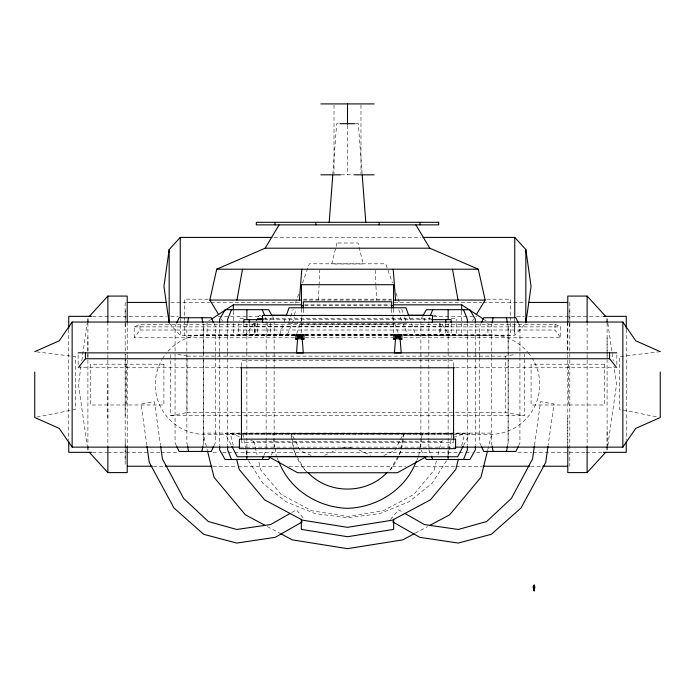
<?xml version="1.0" encoding="UTF-8"?>
<svg xmlns="http://www.w3.org/2000/svg" width="695" height="695" viewBox="0 0 695 695"><rect width="100%" height="100%" fill="white"/><g stroke="black" fill="none" stroke-linecap="round" stroke-linejoin="round"><path stroke-width="0.52" stroke-dasharray="3.48 2.61" d="M87.909 356.77L87.909 352.461M87.909 351.383L87.909 337.379M107.873 418.112L107.873 384.335M125.178 460.012L125.178 446.433M125.178 445.391L125.178 442.255M125.178 415.68L125.178 354.076L125.178 447.476M125.178 326.424L125.178 321.203M125.178 320.16L125.178 308.667M177.868 354.363L187.042 356.127L187.042 412.552L170.727 415.68L170.727 354.076M203.548 442.767L203.548 357.647L203.548 442.767L202.992 445.651M203.548 326.398L203.548 356.57L203.548 326.398L202.992 323.514M479.663 357.647L479.663 442.767L481.001 445.651M479.663 356.57L479.663 326.398L481.001 323.514M487.942 323.079L487.942 335.633L403.256 335.633M508.132 442.767L508.132 357.647L508.132 442.767L507.576 445.651M508.132 326.398L508.132 356.57L508.132 326.398L507.576 323.514M514.752 331.593L514.752 323.106M567.789 418.112L567.789 445.686L567.789 360.062M567.789 350.567L567.789 322.993M569.822 326.424L569.822 321.203M569.822 320.16L569.822 308.667M607.091 431.3L607.091 445.695L607.091 359.984M607.091 358.924L607.091 354.615M607.091 353.538L607.091 337.379M318.38 300.066L319.04 286.236M319.083 285.167L319.787 270.268M332.844 174.132L336.675 123.675L338.839 123.675M534.516 445.139L540.606 401.658L553.993 404.012L548.129 445.452M81.046 366.126L78.448 384.335L87.144 445.399M81.802 360.774L87.144 323.279M607.856 445.399L616.552 384.335L613.954 366.126M418.764 455.616L419.928 448.266M420.093 447.215L421.422 438.814M421.587 437.763L422.256 433.567L272.744 433.567L273.413 437.763M383.935 455.407L394.638 450.673L403.569 433.541L400.181 452.714L390.451 469.577L387.966 471.662M187.424 323.514L186.868 326.398L186.868 356.57M492.008 323.514L491.452 326.398L491.452 356.57M447.901 455.72L452.202 433.975L242.798 433.975L247.099 455.72M436.443 460.889L434.149 470.115L413.82 494.458L383.388 510.721L347.5 516.437L311.612 510.721L281.18 494.458L260.851 470.115L258.557 460.889M437.972 454.739L441.29 441.412L444.348 440.387M461.671 445.851L464.729 433.55L230.271 433.55L233.329 445.851M487.768 449.934L491.956 433.089L203.044 433.089L207.232 449.934M279.764 334.582L283.534 323.661M283.873 322.662L285.932 316.712M296.8 333.591L300.275 323.653M300.614 322.662L302.699 316.703M288.642 322.384L290.423 317.337M290.779 316.321L293.273 309.258M295.418 303.194L298.989 293.09M302.551 282.995L309.327 263.805L385.673 263.805L392.449 282.995M294.211 314.713L296.192 309.753M263.831 455.607L266.142 449.787M428.858 319.387L429.632 317.441M287.409 334.599L294.654 317.172M176.408 323.514L175.071 326.398L175.071 356.57M213.999 445.651L215.337 442.767L215.337 357.647M518.592 445.651L519.93 442.767L519.93 357.647M416.661 460.455L418.599 456.667M463.556 445.504L469.881 433.298L225.119 433.298L231.444 445.504M271.146 455.077L274.117 449.787M420.883 319.387L422.369 316.738M472.496 320.899L473.599 319.092M446.503 460.759L432.203 483.207L409.042 501.738L379.852 513.64L347.5 517.74L315.148 513.64L285.958 501.738L262.797 483.207L248.497 460.759M253.849 323.158L245.795 334.599L294.984 334.599M258.192 316.998L259.426 315.235L261.546 315.235M294.454 337.787L134.222 337.787L139.973 330.021L139.973 324.322L555.027 324.322L560.778 326.876L560.778 337.787L402.718 337.787M269.469 320.265L270.72 318.631M390.52 519.443L398.583 509.835L403.196 512.458M403.613 335.32L514.752 335.32L525.828 323.201M208.874 320.847L210.681 319.665M291.804 512.458L296.418 509.835L304.488 519.443M415.21 533.213L427.651 526.567M324.565 455.329L336.05 450.03M134.222 337.787L134.222 326.876L139.973 324.322M453.522 437.311L464.729 433.55M36.844 417.096L75.546 409.338L75.546 356.648L36.896 351.913M187.042 356.127L505.239 356.127L515.812 354.389M660.25 351.653L619.453 356.648L619.453 409.338L658.156 417.096M356.161 123.675L358.325 123.675L362.156 174.132M341.063 174.819L353.937 174.819M274.125 237.412L420.875 237.412M208.179 299.18L184.323 299.18L184.323 316.112M303.593 299.18L391.407 299.18M486.821 299.18L510.677 299.18L510.677 316.112M303.185 300.066L391.815 300.066M170.727 302.429L209.768 302.429M210.854 302.429L300.865 302.429M394.135 302.429L481.974 302.429M483.06 302.429L524.273 302.429M304.731 304.836L390.269 304.836M304.731 305.713L390.269 305.713M433.454 315.235L435.574 315.235L437.433 317.876M92.609 316.347L166.366 316.347M170.701 316.347L178.294 316.347M218.43 316.347L261.815 316.347M433.185 316.347L476.57 316.347M516.706 316.347L524.299 316.347M528.634 316.347L602.391 316.347M243.528 318.631L239.193 318.631L239.193 320.673M263.666 318.631L431.334 318.631M451.35 318.631L456.763 318.631L456.763 320.673M264.456 319.639L430.544 319.639M288.286 323.392L406.714 323.392M301.482 324.756L393.518 324.756M243.815 326.433L451.185 326.433M134.222 326.876L560.778 326.876M139.973 330.021L555.027 330.021L560.778 337.787M304.636 334.582L392.666 334.582M403.022 334.582L449.205 334.599L441.151 323.158M294.654 334.712L205.129 334.712A49.875 49.875 0 0 0 166.027 353.625M305.435 334.712L392.797 334.712M403.587 334.712L489.871 334.712A49.875 49.875 0 0 1 527.644 352.017M294.915 335.172L184.323 335.172L184.323 321.411M304.671 335.172L392.493 335.172M403.335 335.172L510.677 335.172L510.677 321.411M169.172 323.201L180.248 335.32L294.628 335.32M305.418 335.32L392.823 335.32M294.984 335.633L207.058 335.633L207.058 323.079M305.279 337.787L392.97 337.787M239.332 367.759L78.161 367.759L78.161 354.937M455.668 367.759L616.839 367.759L616.839 354.937M187.042 412.552L454.469 412.552M455.546 412.552L505.239 412.552L524.273 415.68L524.273 354.076M170.727 415.68L524.273 415.68M241.799 434.462L205.129 434.462A49.875 49.875 0 0 1 161.944 359.628M242.876 434.462L452.124 434.462M453.201 434.462L489.871 434.462A49.875 49.875 0 0 0 531.97 357.838M250.652 440.387L253.71 441.412L441.29 441.412M240.175 447.137L454.825 447.137M341.792 447.38L353.208 447.38M92.609 452.332L106.709 452.332M107.794 452.332L159.859 452.332M160.936 452.332L177.208 452.332M213 452.332L218.43 452.332M222.765 452.332L227.1 452.332M228.186 452.332L233.616 452.332M234.693 452.332L458.135 452.332M459.221 452.332L464.642 452.332M465.728 452.332L472.235 452.332M476.57 452.332L482 452.332M517.792 452.332L531.892 452.332M532.978 452.332L585.042 452.332M586.12 452.332L602.391 452.332M153.369 466.241L164.22 466.241M213.017 466.241L236.882 466.241M237.959 466.241L280.259 466.241M288.938 466.241L406.062 466.241M414.741 466.241L454.869 466.241M455.946 466.241L481.982 466.241M530.78 466.241L541.631 466.241M230.271 433.55L241.478 437.311M311.065 455.407L300.362 450.673L291.431 433.541L294.819 452.714L304.549 469.577L307.034 471.662M358.95 450.03L370.435 455.329M267.349 526.567L279.79 533.213M484.319 319.665L486.126 320.847M221.401 319.092L222.504 320.899M420.883 449.787L423.854 455.077M272.631 316.738L274.117 319.387M276.888 457.614L278.339 460.455M518.592 323.514L519.93 326.398L519.93 356.57M213.999 323.514L215.337 326.398L215.337 356.57M176.408 445.651L175.071 442.767L175.071 357.647M400.346 317.172L407.591 334.599M398.791 309.753L400.772 314.713M428.858 449.787L431.169 455.607M265.368 317.441L266.142 319.387M392.301 316.703L394.439 322.662M394.795 323.653L398.357 333.591M396.011 293.09L399.582 303.194M401.727 309.258L404.221 316.321M404.577 317.337L406.358 322.384M409.12 316.712L411.205 322.662M411.553 323.661L415.375 334.582M253.71 441.412L257.028 454.739M492.008 445.651L491.452 442.767L491.452 357.647M187.424 445.651L186.868 442.767L186.868 357.647M273.578 438.814L274.907 447.215M275.072 448.266L276.236 455.616M607.856 323.279L613.199 360.774M146.871 445.452L141.007 404.012L154.394 401.658L160.484 445.139M375.213 270.268L375.917 285.167M375.96 286.236L376.62 300.066M626.256 329.3L626.256 440.456M607.091 322.984L607.091 351.383M607.091 352.461L607.091 356.77M587.127 321.924L587.127 353.729M587.127 354.789L587.127 359.011M587.127 360.062L587.127 445.686M569.822 302.429L569.822 322.245M569.822 323.288L569.822 466.241M568.519 364.189L568.519 404.985M567.789 321.924L567.789 353.729M567.789 354.789L567.789 359.011M555.027 324.322L555.027 330.021M514.752 318.866L514.752 335.32M510.677 317.172L510.677 320.352M505.239 356.127L505.239 412.552M475.363 323.696L475.363 351.713M475.363 352.791L475.363 445.478M467.387 323.696L467.387 351.713M467.387 352.791L467.387 445.478M461.706 311.204L461.706 335.633M456.624 323.635L456.624 334.834L440.309 334.834L440.309 323.635M453.566 366.022L453.566 360.644L241.434 360.653L241.434 366.022M453.566 440.222L453.566 442.376L241.434 442.376L241.434 440.222M451.185 323.522L451.185 335.633M448.127 323.696L448.127 351.713M448.127 352.791L448.127 447.632M445.747 323.522L445.747 335.633M439.379 323.079L439.379 335.633M428.858 321.542L428.858 351.713M428.858 352.791L428.858 447.632M424.28 318.631L424.28 320.673M420.883 321.542L420.883 351.713M420.883 352.791L420.883 447.632M393.518 308.893L393.518 316.52M393.518 317.354L393.518 333.652M391.693 309.119L391.693 314.349M360.983 104.988L360.983 173.741M347.5 125.404L347.5 174.819M334.017 104.988L334.017 173.741M303.307 309.119L303.307 314.349M301.482 308.893L301.482 316.52M301.482 317.354L301.482 335.633M274.117 321.542L274.117 351.713M274.117 352.791L274.117 447.632M270.72 322.715L270.72 334.79M267.601 322.715L267.601 334.79M266.142 321.542L266.142 351.713M266.142 352.791L266.142 447.632M257.61 322.715L257.61 334.79M255.621 323.079L255.621 335.633M254.7 323.635L254.7 334.834L238.376 334.834L238.376 323.635M254.492 322.715L254.492 334.79M249.253 323.522L249.253 335.633M246.881 323.696L246.881 351.713M246.881 352.791L246.881 447.632M243.815 323.522L243.815 335.633M233.294 311.204L233.294 335.633M227.613 323.696L227.613 351.713M227.613 352.791L227.613 445.478M219.637 323.696L219.637 351.713M219.637 352.791L219.637 445.478M184.323 317.172L184.323 320.352M180.248 318.866L180.248 335.32M127.211 321.924L127.211 353.729M127.211 354.789L127.211 359.011M127.211 360.062L127.211 445.686M126.481 364.189L126.481 404.985M125.178 302.429L125.178 322.245M125.178 323.288L125.178 352.999M125.178 448.518L125.178 466.241M107.873 321.924L107.873 353.729M107.873 354.789L107.873 359.011M107.873 360.062L107.873 445.686M87.909 322.984L87.909 353.538M87.909 354.615L87.909 358.924M87.909 359.984L87.909 445.695M68.744 329.3L68.744 440.456M403.569 433.541A56.069 56.069 0 0 1 388.305 471.983M306.695 471.983A56.069 56.069 0 0 1 291.431 433.541M528.313 352.817A49.875 49.875 0 0 1 531.397 356.969M162.482 358.733A49.875 49.875 0 0 1 164.776 355.267M246.881 449.787L246.881 455.173L246.881 449.787M448.127 449.787L448.127 455.173L448.127 449.787M336.962 242.998L331.767 263.978L363.233 263.978L358.038 242.998L336.962 242.998M163.924 364.189L90.567 364.189L90.567 404.985L163.924 404.985L163.924 364.189M604.433 364.189L531.067 364.189L531.067 404.985L604.433 404.985L604.433 364.189"/><path stroke-width="1.04" d="M127.211 321.924L127.211 296.079L107.873 296.079L89.334 316.364M169.172 252.337L169.172 249.531L180.248 237.412L271.962 237.412M246.881 459.482L246.881 456.25M298.555 337.97L299.519 336.988L298.546 336.015L297.582 336.997L298.555 337.97L299.519 336.988M297.582 336.997L298.546 336.015M301.274 337.97L302.238 336.988L301.265 336.015L300.301 336.997L301.274 337.97L302.238 336.988M300.301 336.997L301.265 336.015M396.454 337.97L397.418 336.988L396.454 336.015L395.481 336.997L396.454 337.97L397.418 336.988M395.481 336.997L396.454 336.015M399.173 337.97L400.146 336.988L399.173 336.015L398.2 336.997L399.173 337.97L400.146 336.988M398.2 336.997L399.173 336.015M448.127 459.482L448.127 456.25M525.828 320.395L525.828 249.531L514.752 237.412L423.038 237.412M534.281 590.811L534.507 588.005L533.595 588.074C534.125 591.15 534.151 592.288 534.038 588.509M533.308 586.684L533.447 588.483L533.256 586.649L534.299 585.016L533.968 585.598M329.187 222.443L332.766 175.21M299.406 300.066L301.804 269.208M297.651 338.448L296.513 352.93L303.307 352.93L302.169 338.448M395.551 338.448L394.413 352.93L401.215 352.93L400.068 338.448M533.795 585.885L534.299 585.225M534.368 446.199L532.587 458.935L511.398 498.393L486.682 521.528L458.266 529.477L424.41 524.56L405.037 513.509M547.973 446.511L545.723 462.453L521.015 508.002L491.33 534.307L458.266 543.073L419.763 537.331L392.649 521.849M525.976 322.15L531.067 286.366L525.828 249.531M236.969 300.066L242.494 269.208M187.607 322.549L188.536 317.745M201.88 451.429L202.801 446.616M492.199 322.549L493.12 317.745M506.464 451.429L507.393 446.616M218.647 314.566L209.838 300.066L216.718 269.208L265.134 248.202L429.805 248.202L478.282 269.208L485.162 300.066L476.353 314.566M534.629 588.526L534.455 586.58M458.361 459.186L455.807 469.438L430.396 499.861L392.362 520.19L347.5 527.331L302.638 520.19L264.604 499.861L239.193 469.438L236.639 459.186M487.508 450.986L480.957 477.317L449.648 514.804L429.562 525.542M533.856 585.972L534.646 586.259L534.594 588.404M286.27 315.712L289.016 307.772L405.993 307.772L408.773 315.712M231.47 309.683L227.613 319.387L227.613 322.619M262.284 459.482L263.44 456.572M430.405 315.504L432.716 309.683M463.539 459.482L467.387 449.787L467.387 446.555M176.86 322.549L179.093 317.745L211.315 317.745L213.547 322.549M213.547 446.616L211.315 451.429L179.093 451.429L176.86 446.616M481.453 322.549L483.685 317.745L515.907 317.745L518.14 322.549M518.14 446.616L515.907 451.429L483.685 451.429L481.453 446.616M416.183 461.402C405.698 489.506 377.011 507.48 347.5 508.323C317.989 507.48 289.302 489.506 278.817 461.402M463.07 446.442L457.718 456.763L237.282 456.763L231.93 446.442M270.155 456.841L268.67 459.482L225.084 459.482L219.637 449.787L219.637 446.555M422.864 315.86L426.33 309.683L469.916 309.683L475.363 319.387L475.363 322.619M265.134 248.202L279.034 224.945M262.945 322.037L72.141 322.037L59.223 340.802L34.75 351.653M455.911 447.137L622.859 447.137L635.777 428.372L660.25 417.521L660.25 371.981M256.359 320.265L257.61 318.631L263.023 318.631M78.822 366.943L85.424 358.75L85.424 352.869L78.161 352.799M567.789 446.746L567.789 472.6L587.127 472.6L605.666 452.315M387.132 472.357C366.795 494.64 328.205 494.64 307.868 472.357M211.584 319.066L233.294 304.836L301.482 304.836M289.963 513.509L270.59 524.56L236.734 529.477L208.326 521.528L183.602 498.393L162.413 458.935L160.632 446.199M302.351 521.849L275.246 537.331L236.734 543.073L203.67 534.307L173.985 508.002L149.286 462.453L147.027 446.511M414.255 533.725L402.779 539.859L347.5 548.65L292.221 539.859L280.745 533.725M534.724 586.762L534.524 588.005M297.868 339.143L295.827 339.143L295.827 334.842L297.191 335.39L303.984 334.842L303.984 339.143L301.951 339.143M295.827 339.143L297.191 338.595L303.984 339.143M395.776 339.143L393.735 339.143L393.735 334.842L395.09 335.39L401.892 334.842L401.892 339.143L399.851 339.143M393.735 339.143L395.09 338.595L401.892 339.143M533.595 588.074L533.578 586.537M85.424 352.869L616.839 352.799M320.873 103.911L374.127 103.911M339.924 123.675L355.076 123.675M320.873 174.819L340.593 174.819M354.407 174.819L374.127 174.819M216.718 269.208L478.282 269.208M605.666 316.364L587.127 296.079L567.78 296.079L567.789 321.924M209.838 300.066L301.56 300.066M393.44 300.066L485.162 300.066M127.341 302.429L166.383 302.429M528.608 302.429L567.659 302.429M393.518 304.836L461.706 304.836L483.416 319.066M301.482 305.713L303.645 305.713M391.355 305.713L393.518 305.713M271.085 315.235L286.983 315.235M408.017 315.235L423.915 315.235M91.523 316.347L68.744 316.347L68.744 328.222M603.477 316.347L626.256 316.347L626.256 328.222M263.37 319.639L243.815 319.639L243.815 322.549M431.63 319.639L451.185 319.639L451.185 322.549M432.055 322.037L622.859 322.037L635.777 340.802L660.25 351.653M295.827 334.842L303.984 334.842M393.735 334.842L401.892 334.842M85.424 358.75L609.576 358.75L616.178 366.943M240.409 367.759L454.591 367.759M34.75 371.981L34.75 417.521L59.223 428.372L72.141 447.137L239.089 447.137M91.523 452.332L68.744 452.332L68.744 441.534M603.477 452.332L626.256 452.332L626.256 441.534M127.341 466.241L152.292 466.241M165.306 466.241L211.932 466.241M483.06 466.241L529.694 466.241M542.708 466.241L567.659 466.241M89.334 452.315L107.873 472.6L127.211 472.6L127.211 446.746M265.438 525.542L245.352 514.804L214.043 477.317L207.492 450.986M399.173 336.502L399.66 336.988M398.678 336.997L399.173 337.483M396.454 336.502L396.941 336.988M395.959 336.997L396.454 337.483M301.265 336.502L301.76 336.988M300.779 336.997L301.274 337.483M298.546 336.502L299.041 336.988M298.059 336.997L298.555 337.483M415.914 224.945L429.805 248.202M424.845 456.841L426.33 459.482L469.916 459.482L475.363 449.787L475.363 446.555M272.136 315.86L268.67 309.683L225.084 309.683L219.637 319.387L219.637 322.619M463.539 309.683L467.387 319.387L467.387 322.619M431.56 456.572L432.716 459.482M262.284 309.683L264.604 315.504M231.47 459.482L227.613 449.787L227.613 446.555M506.464 317.745L507.393 322.549M492.199 446.616L493.12 451.429M201.88 317.745L202.801 322.549M187.607 446.616L188.536 451.429M452.506 269.208L458.031 300.066M169.024 322.15L163.933 286.366L169.172 249.531L169.172 322.263M393.196 269.208L395.594 300.066M362.234 175.21L365.813 222.443M622.859 322.037L622.859 447.137M609.576 352.869L609.576 358.75M607.091 318.935L607.091 321.967M607.091 446.711L607.091 449.743M587.127 296.079L587.127 321.924M587.127 446.746L587.127 472.6M525.828 318.397L525.828 322.263M514.752 237.412L514.752 317.806M461.706 304.836L461.706 310.144M453.566 366.891L453.566 439.249M448.127 309.683L448.127 319.387M445.747 319.639L445.747 322.549M419.98 222.313L419.98 224.867M400.529 335.39L400.529 338.595M395.09 335.39L395.09 338.595M393.674 519.174L393.674 529.382L347.5 536.714L301.326 529.382L301.326 519.174M393.518 308.024L393.518 284.707L301.482 284.707L301.482 308.024M391.693 308.076L391.693 301.795L303.307 301.795L303.307 308.076M379.175 222.313L379.175 224.867M347.5 103.911L347.5 124.327M315.825 222.313L315.825 224.867M302.629 335.39L302.629 338.595M297.191 335.39L297.191 338.595M275.02 222.313L275.02 224.867M249.253 319.639L249.253 322.549M246.881 309.683L246.881 319.387M241.434 366.891L241.434 439.249M233.294 304.836L233.294 310.144M180.248 237.412L180.248 317.806M107.873 296.079L107.873 321.924M107.873 446.746L107.873 472.6M87.909 318.935L87.909 321.967M87.909 446.711L87.909 449.743M72.141 322.037L72.141 447.137M426.773 456.467L397.349 472.748L297.651 472.748L268.227 456.467L426.773 456.467M438.684 222.313L256.316 222.313L256.316 224.867L438.684 224.867L438.684 222.313M432.49 315.443L262.51 315.443L262.51 322.237L432.49 322.237L432.49 315.443M455.599 439.136L239.401 439.136L239.401 448.657L455.599 448.657L455.599 439.136"/></g></svg>
